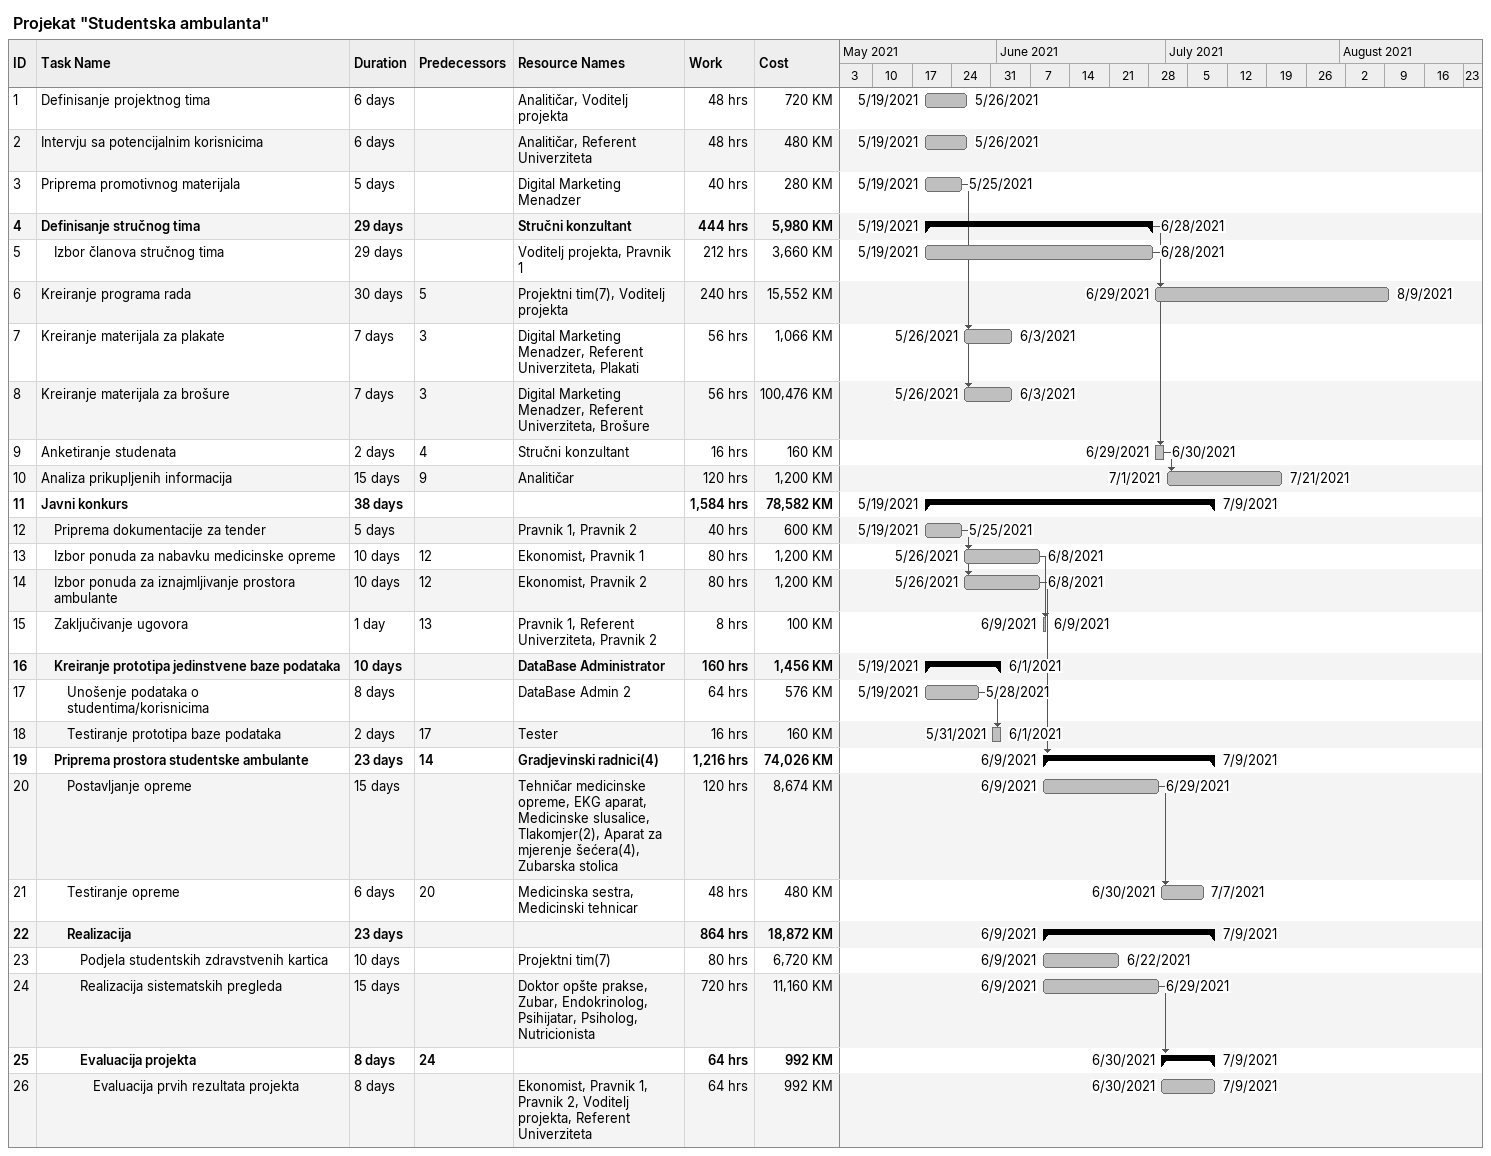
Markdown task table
Projekat "Studentska ambulanta"

| ID | Level | Task | Duration | Start | Finish | Predecessors | Resources | Work (h) | Cost (KM) |
|---|---|---|---|---|---|---|---|---|---|
| 1 | 1 | Definisanje projektnog tima | 6d | 2021-05-19 | 2021-05-26 |  | Analitičar, Voditelj projekta | 48 | 720 |
| 2 | 1 | Intervju sa potencijalnim korisnicima | 6d | 2021-05-19 | 2021-05-26 |  | Analitičar, Referent Univerziteta | 48 | 480 |
| 3 | 1 | Priprema promotivnog materijala | 5d | 2021-05-19 | 2021-05-25 |  | Digital Marketing Menadzer | 40 | 280 |
| 4 | 1 | **Definisanje stručnog tima** | 29d | 2021-05-19 | 2021-06-28 |  | Stručni konzultant | 444 | 5980 |
| 5 | 2 | Izbor članova stručnog tima | 29d | 2021-05-19 | 2021-06-28 |  | Voditelj projekta, Pravnik 1 | 212 | 3660 |
| 6 | 1 | Kreiranje programa rada | 30d | 2021-06-29 | 2021-08-09 | 5 | Projektni tim(7), Voditelj projekta | 240 | 15552 |
| 7 | 1 | Kreiranje materijala za plakate | 7d | 2021-05-26 | 2021-06-03 | 3 | Digital Marketing Menadzer, Referent Univerziteta, Plakati | 56 | 1066 |
| 8 | 1 | Kreiranje materijala za brošure | 7d | 2021-05-26 | 2021-06-03 | 3 | Digital Marketing Menadzer, Referent Univerziteta, Brošure | 56 | 100476 |
| 9 | 1 | Anketiranje studenata | 2d | 2021-06-29 | 2021-06-30 | 4 | Stručni konzultant | 16 | 160 |
| 10 | 1 | Analiza prikupljenih informacija | 15d | 2021-07-01 | 2021-07-21 | 9 | Analitičar | 120 | 1200 |
| 11 | 1 | **Javni konkurs** | 38d | 2021-05-19 | 2021-07-09 |  |  | 1584 | 78582 |
| 12 | 2 | Priprema dokumentacije za tender | 5d | 2021-05-19 | 2021-05-25 |  | Pravnik 1, Pravnik 2 | 40 | 600 |
| 13 | 2 | Izbor ponuda za nabavku medicinske opreme | 10d | 2021-05-26 | 2021-06-08 | 12 | Ekonomist, Pravnik 1 | 80 | 1200 |
| 14 | 2 | Izbor ponuda za iznajmljivanje prostora ambulante | 10d | 2021-05-26 | 2021-06-08 | 12 | Ekonomist, Pravnik 2 | 80 | 1200 |
| 15 | 2 | Zaključivanje ugovora | 1d | 2021-06-09 | 2021-06-09 | 13 | Pravnik 1, Referent Univerziteta, Pravnik 2 | 8 | 100 |
| 16 | 2 | **Kreiranje prototipa jedinstvene baze podataka** | 10d | 2021-05-19 | 2021-06-01 |  | DataBase Administrator | 160 | 1456 |
| 17 | 3 | Unošenje podataka o studentima/korisnicima | 8d | 2021-05-19 | 2021-05-28 |  | DataBase Admin 2 | 64 | 576 |
| 18 | 3 | Testiranje prototipa baze podataka | 2d | 2021-05-31 | 2021-06-01 | 17 | Tester | 16 | 160 |
| 19 | 2 | **Priprema prostora studentske ambulante** | 23d | 2021-06-09 | 2021-07-09 | 14 | Gradjevinski radnici(4) | 1216 | 74026 |
| 20 | 3 | Postavljanje opreme | 15d | 2021-06-09 | 2021-06-29 |  | Tehničar medicinske opreme, EKG aparat, Medicinske slusalice, Tlakomjer(2), Aparat za mjerenje šećera(4), Zubarska stolica | 120 | 8674 |
| 21 | 3 | Testiranje opreme | 6d | 2021-06-30 | 2021-07-07 | 20 | Medicinska sestra, Medicinski tehnicar | 48 | 480 |
| 22 | 3 | **Realizacija** | 23d | 2021-06-09 | 2021-07-09 |  |  | 864 | 18872 |
| 23 | 4 | Podjela studentskih zdravstvenih kartica | 10d | 2021-06-09 | 2021-06-22 |  | Projektni tim(7) | 80 | 6720 |
| 24 | 4 | Realizacija sistematskih pregleda | 15d | 2021-06-09 | 2021-06-29 |  | Doktor opšte prakse, Zubar, Endokrinolog, Psihijatar, Psiholog, Nutricionista | 720 | 11160 |
| 25 | 4 | **Evaluacija projekta** | 8d | 2021-06-30 | 2021-07-09 | 24 |  | 64 | 992 |
| 26 | 5 | Evaluacija prvih rezultata projekta | 8d | 2021-06-30 | 2021-07-09 |  | Ekonomist, Pravnik 1, Pravnik 2, Voditelj projekta, Referent Univerziteta | 64 | 992 |
